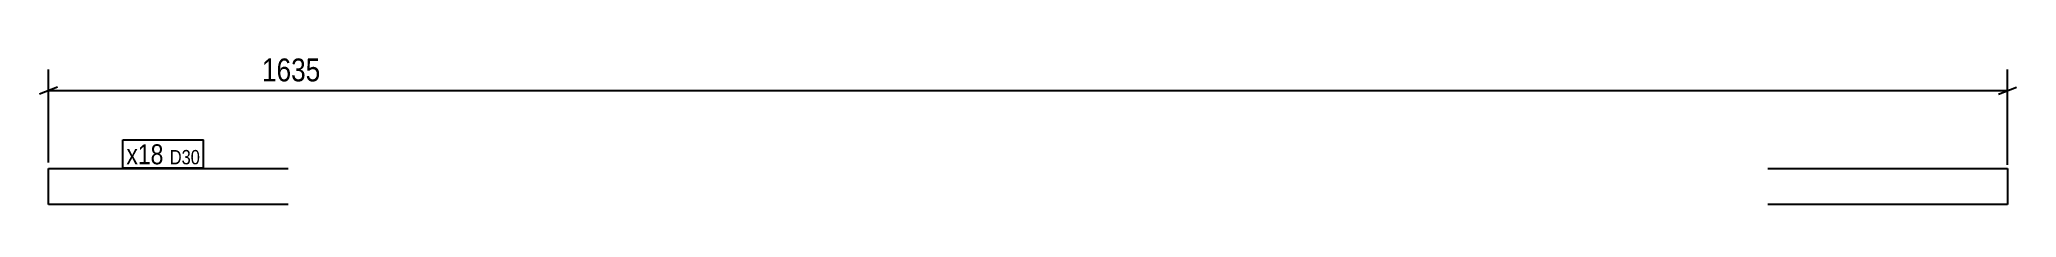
# Model space of a CAD drawing. Header units: millimetres. Extents: x 15 to 1665, y 15 to 142.
import ezdxf

# ---------------------------------------------------------------- set-up
doc = ezdxf.new("R2010")
doc.units = ezdxf.units.MM
for name, color, linetype in [('MÅLSÆTNING', 7, 'Continuous'), ('STÅL', 7, 'Continuous'), ('TEKST', 7, 'Continuous')]:
    doc.layers.add(name, color=color, linetype=linetype)
doc.styles.add('Arial Narrow', font='ARIALN.TTF', dxfattribs={"height": 0.2})

msp = doc.modelspace()

# ---------------------------------------------------------------- linework, layer by layer
at = {"layer": 'MÅLSÆTNING', "color": 7, "linetype": 'Continuous'}
for p, q in [((22.5, 50), (22.5, 127.7)), ((1657.1, 48), (1657.1, 127.7)), ((30, 113), (15, 107)), ((22.5, 110), (1657.1, 110)), ((1649.6, 107), (1664.6, 113))]:
    msp.add_line(p, q, dxfattribs=at)
at = {"layer": 'STÅL', "color": 2, "linetype": 'Continuous'}
for p, q in [((22.5, 45), (222.5, 45)), ((22.5, 15), (22.5, 45)), ((1457.1, 45), (1657.1, 45)), ((1657.1, 45), (1657.1, 15)), ((222.5, 15), (22.5, 15)), ((1657.1, 15), (1457.1, 15))]:
    msp.add_line(p, q, dxfattribs=at)

# ---------------------------------------------------------------- next in the draw order: wipeouts: each hides what was drawn before it
at = {"color": 0}
for points, layer in [([(1483, 113.7), (1483, 141.7), (196.6, 141.7), (196.6, 113.7)], 'MÅLSÆTNING'), ([(118.4, 48.5), (118.4, 66), (87.5, 66), (87.5, 48.5)], 'TEKST')]:
    msp.add_wipeout(points, dxfattribs=at).dxf.layer = layer

# ---------------------------------------------------------------- next in the draw order: texts
at = {"layer": 'MÅLSÆTNING', "color": 3, "style": 'Arial Narrow'}
msp.add_text('1635', height=19.09, dxfattribs=at).set_placement((200.6, 117.7))

# ---------------------------------------------------------------- next in the draw order: wipeouts: each hides what was drawn before it
at = {"color": 0}
msp.add_wipeout([(118.4, 48.5), (118.4, 66), (87.5, 66), (87.5, 48.5)], dxfattribs=at).dxf.layer = 'TEKST'

# ---------------------------------------------------------------- next in the draw order: linework, layer by layer
at = {"layer": 'TEKST', "color": 7, "linetype": 'Continuous'}
msp.add_line((84.5, 45.5), (84.5, 69), dxfattribs=at)

# ---------------------------------------------------------------- next in the draw order: wipeouts: each hides what was drawn before it
at = {"color": 0}
msp.add_wipeout([(148.8, 48.5), (148.8, 61), (123.7, 61), (123.7, 48.5)], dxfattribs=at).dxf.layer = 'TEKST'

# ---------------------------------------------------------------- next in the draw order: wipeouts: each hides what was drawn before it
msp.add_wipeout([(148.8, 48.5), (148.8, 61), (123.7, 61), (123.7, 48.5)], dxfattribs=at).dxf.layer = 'TEKST'

# ---------------------------------------------------------------- next in the draw order: linework, layer by layer
at = {"layer": 'TEKST', "color": 7, "linetype": 'Continuous'}
for p, q in [((84.5, 69), (151.8, 69)), ((151.8, 45.5), (151.8, 69)), ((84.5, 45.5), (151.8, 45.5))]:
    msp.add_line(p, q, dxfattribs=at)

# ---------------------------------------------------------------- next in the draw order: texts
at = {"layer": 'TEKST', "color": 3, "style": 'Arial Narrow'}
for s, height, p in [('x18', 16.7, (87.5, 48.5)), ('D30', 11.93, (123.7, 48.5))]:
    msp.add_text(s, height=height, dxfattribs=at).set_placement(p)

doc.saveas('drawing.dxf')
